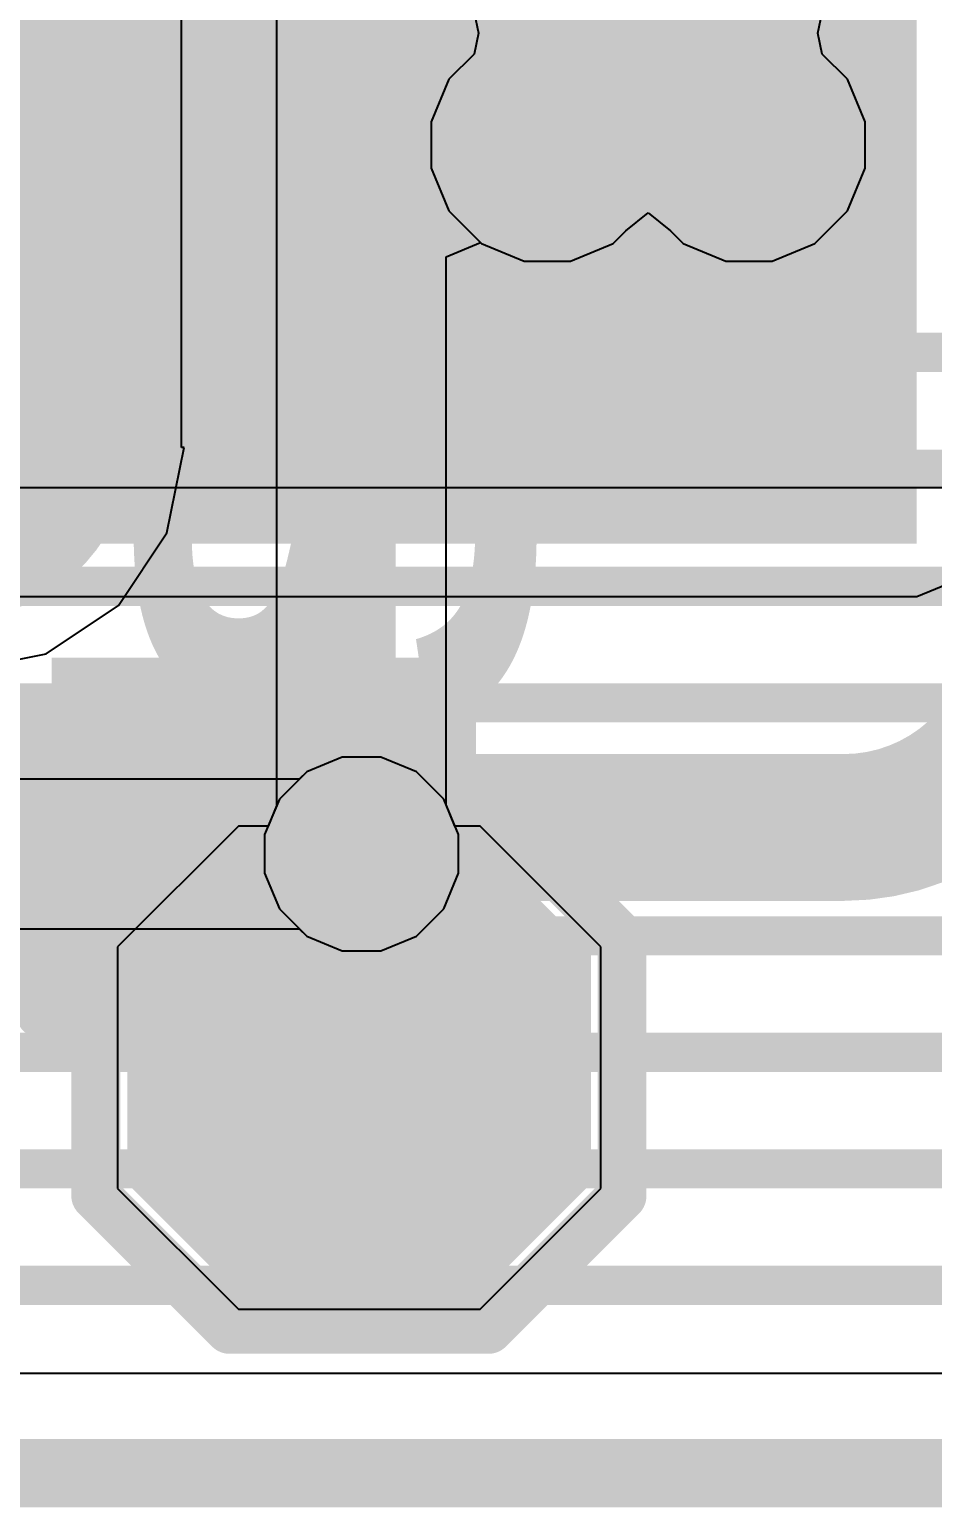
# Model space of a CAD drawing. Header units: inches. Extents: x -6 to 283, y -12 to 154.
# Drawn here: x 32.62 to 34.962, y -11.729 to -7.893 of the extents above; entities that cross this region are included whole.
import ezdxf

# ---------------------------------------------------------------- set-up
doc = ezdxf.new("R2010")
doc.units = ezdxf.units.IN
for name, color, linetype in [('Board Outline', 216, 'Continuous'), ('Bottom Layer', 5, 'Continuous'), ('Bottom Overlay', 54, 'Continuous'), ('Bottom Paste', 16, 'Continuous'), ('Bottom Solder', 6, 'Continuous'), ('Drill Drawing', 1, 'Continuous'), ('GND-1', 16, 'Continuous'), ('GND-2', 90, 'Continuous'), ('GND-3', 216, 'Continuous'), ('GND-4', 54, 'Continuous'), ('PWR-1', 156, 'Continuous'), ('PWR-2', 130, 'Continuous'), ('Signal L1', 76, 'Continuous'), ('Signal L2', 6, 'Continuous'), ('Top Layer', 1, 'Continuous'), ('Top Overlay', 2, 'Continuous'), ('Top Paste', 8, 'Continuous'), ('Top Solder', 216, 'Continuous'), ('Via Holes', 16, 'Continuous')]:
    doc.layers.add(name, color=color, linetype=linetype)
doc.styles.add('Arial Black_Bold', font='', dxfattribs={"height": 0.2})
doc.styles.get('Arial Black_Bold').set_extended_font_data('Arial Black', bold=True)

# ---------------------------------------------------------------- blocks, each defined once
blk = doc.blocks.new('T____________0_5___60')
at = {"layer": 'Top Layer'}
blk.add_hatch(color=1, dxfattribs=at).paths.add_polyline_path([(0.25, 0.5), (-0.25, 0.5), (-0.5, 0.25), (-0.5, -0.25), (-0.25, -0.5), (0.25, -0.5), (0.5, -0.25), (0.5, 0.25)])
at = {"layer": 'Top Paste'}
blk.add_hatch(color=8, dxfattribs=at).paths.add_polyline_path([(0.25, 0.5), (-0.25, 0.5), (-0.5, 0.25), (-0.5, -0.25), (-0.25, -0.5), (0.25, -0.5), (0.5, -0.25), (0.5, 0.25)])
at = {"layer": 'Top Solder'}
blk.add_hatch(color=216, dxfattribs=at).paths.add_polyline_path([(0.3008, 0.6016), (-0.3008, 0.6016), (-0.6016, 0.3008), (-0.6016, -0.3008), (-0.3008, -0.6016), (0.3008, -0.6016), (0.6016, -0.3008), (0.6016, 0.3008)])
at = {"layer": 'Top Overlay'}
for points in [[(-0.3355, 0.6795, 0.127, 0.127, 0), (-0.6819, 0.3332, 0.127, 0.127, 0)], [(0.3365, 0.6795, 0.127, 0.127, 0), (-0.3355, 0.6795, 0.127, 0.127, 0)], [(0.6836, 0.3324, 0.127, 0.127, 0), (0.3365, 0.6795, 0.127, 0.127, 0)], [(-0.6819, 0.3332, 0.127, 0.127, 0), (-0.6819, -0.3341, 0.127, 0.127, 0)], [(0.6836, 0.3324, 0.127, 0.127, 0), (0.6836, -0.3298, 0.127, 0.127, 0)], [(0.6836, -0.3298, 0.127, 0.127, 0), (0.3349, -0.6786, 0.127, 0.127, 0)], [(-0.3374, -0.6786, 0.127, 0.127, 0), (-0.6819, -0.3341, 0.127, 0.127, 0)], [(0.3349, -0.6786, 0.127, 0.127, 0), (-0.3374, -0.6786, 0.127, 0.127, 0)]]:
    blk.add_lwpolyline(points, format="xyseb", dxfattribs=at)
for points in [[(-0.3673, 0.6795, 0.0635, 0.0635, 1), (-0.3038, 0.6795, 0.0635, 0.0635, 1)], [(-0.3673, 0.6795, 0.0635, 0.0635, 1), (-0.3038, 0.6795, 0.0635, 0.0635, 1)], [(0.3047, 0.6795, 0.0635, 0.0635, 1), (0.3682, 0.6795, 0.0635, 0.0635, 1)], [(0.3047, 0.6795, 0.0635, 0.0635, 1), (0.3682, 0.6795, 0.0635, 0.0635, 1)], [(-0.7136, 0.3332, 0.0635, 0.0635, 1), (-0.6501, 0.3332, 0.0635, 0.0635, 1)], [(-0.7136, 0.3332, 0.0635, 0.0635, 1), (-0.6501, 0.3332, 0.0635, 0.0635, 1)], [(0.6519, 0.3324, 0.0635, 0.0635, 1), (0.7154, 0.3324, 0.0635, 0.0635, 1)], [(0.6519, 0.3324, 0.0635, 0.0635, 1), (0.7154, 0.3324, 0.0635, 0.0635, 1)], [(0.6519, -0.3298, 0.0635, 0.0635, 1), (0.7154, -0.3298, 0.0635, 0.0635, 1)], [(0.6519, -0.3298, 0.0635, 0.0635, 1), (0.7154, -0.3298, 0.0635, 0.0635, 1)], [(-0.7136, -0.3341, 0.0635, 0.0635, 1), (-0.6501, -0.3341, 0.0635, 0.0635, 1)], [(-0.7136, -0.3341, 0.0635, 0.0635, 1), (-0.6501, -0.3341, 0.0635, 0.0635, 1)], [(-0.3691, -0.6786, 0.0635, 0.0635, 1), (-0.3056, -0.6786, 0.0635, 0.0635, 1)], [(-0.3691, -0.6786, 0.0635, 0.0635, 1), (-0.3056, -0.6786, 0.0635, 0.0635, 1)], [(0.3031, -0.6786, 0.0635, 0.0635, 1), (0.3666, -0.6786, 0.0635, 0.0635, 1)], [(0.3031, -0.6786, 0.0635, 0.0635, 1), (0.3666, -0.6786, 0.0635, 0.0635, 1)]]:
    blk.add_lwpolyline(points, format="xyseb", close=True, dxfattribs=at)
blk = doc.blocks.new('C___0603_B_214')
at = {"layer": 'Bottom Layer'}
for points in [[(-1.143, -0.4445), (-1.143, 0.4445), (-0.381, 0.4445), (-0.381, -0.4445)], [(0.381, -0.4445), (0.381, 0.4445), (1.143, 0.4445), (1.143, -0.4445)]]:
    blk.add_hatch(color=5, dxfattribs=at).paths.add_polyline_path(points)
at = {"layer": 'Bottom Paste'}
for points in [[(-1.143, -0.4445), (-1.143, 0.4445), (-0.381, 0.4445), (-0.381, -0.4445)], [(0.381, -0.4445), (0.381, 0.4445), (1.143, 0.4445), (1.143, -0.4445)]]:
    blk.add_hatch(color=16, dxfattribs=at).paths.add_polyline_path(points)
at = {"layer": 'Bottom Solder'}
for points in [[(-1.203, -0.5045), (-1.203, 0.5045), (-0.321, 0.5045), (-0.321, -0.5045)], [(0.321, -0.5045), (0.321, 0.5045), (1.203, 0.5045), (1.203, -0.5045)]]:
    blk.add_hatch(color=6, dxfattribs=at).paths.add_polyline_path(points)
at = {"layer": 'Bottom Overlay'}
for points in [[(-1.2446, 0.5334, 0.127, 0.127, 0), (-1.2446, -0.5334, 0.127, 0.127, 0)], [(-1.2446, 0.5334, 0.127, 0.127, 0), (-0.4572, 0.5334, 0.127, 0.127, 0)], [(0.4572, 0.5334, 0.127, 0.127, 0), (1.2446, 0.5334, 0.127, 0.127, 0)], [(1.2446, 0.5334, 0.127, 0.127, 0), (1.2446, -0.5334, 0.127, 0.127, 0)], [(-1.2446, -0.5334, 0.127, 0.127, 0), (-0.4572, -0.5334, 0.127, 0.127, 0)], [(1.2446, -0.5334, 0.127, 0.127, 0), (0.4572, -0.5334, 0.127, 0.127, 0)]]:
    blk.add_lwpolyline(points, format="xyseb", dxfattribs=at)
for points in [[(-1.2764, 0.5334, 0.0635, 0.0635, 1), (-1.2129, 0.5334, 0.0635, 0.0635, 1)], [(-1.2764, 0.5334, 0.0635, 0.0635, 1), (-1.2129, 0.5334, 0.0635, 0.0635, 1)], [(-0.489, 0.5334, 0.0635, 0.0635, 1), (-0.4255, 0.5334, 0.0635, 0.0635, 1)], [(0.4254, 0.5334, 0.0635, 0.0635, 1), (0.4889, 0.5334, 0.0635, 0.0635, 1)], [(1.2128, 0.5334, 0.0635, 0.0635, 1), (1.2763, 0.5334, 0.0635, 0.0635, 1)], [(1.2128, 0.5334, 0.0635, 0.0635, 1), (1.2763, 0.5334, 0.0635, 0.0635, 1)], [(-1.2764, -0.5334, 0.0635, 0.0635, 1), (-1.2129, -0.5334, 0.0635, 0.0635, 1)], [(-1.2764, -0.5334, 0.0635, 0.0635, 1), (-1.2129, -0.5334, 0.0635, 0.0635, 1)], [(-0.489, -0.5334, 0.0635, 0.0635, 1), (-0.4255, -0.5334, 0.0635, 0.0635, 1)], [(0.4254, -0.5334, 0.0635, 0.0635, 1), (0.4889, -0.5334, 0.0635, 0.0635, 1)], [(1.2129, -0.5334, 0.0635, 0.0635, 1), (1.2764, -0.5334, 0.0635, 0.0635, 1)], [(1.2129, -0.5334, 0.0635, 0.0635, 1), (1.2764, -0.5334, 0.0635, 0.0635, 1)]]:
    blk.add_lwpolyline(points, format="xyseb", close=True, dxfattribs=at)

msp = doc.modelspace()

# ---------------------------------------------------------------- hatches: boundary and pattern name
at = {"layer": 'Bottom Layer'}
for points in [[(32.4478, -9.2275), (34.9217, -9.2275), (34.9217, -7.2555), (32.4478, -7.2555)], [(31.2137, -9.2275), (34.9217, -9.2275), (34.9217, -7.877), (31.2137, -7.877)]]:
    msp.add_hatch(color=5, dxfattribs=at).paths.add_polyline_path(points)
h = msp.add_hatch(color=5, dxfattribs=at)
edge = h.paths.add_edge_path()
edge.add_arc((33.9633, -8.1928), 0.2, 0, 360)
h = msp.add_hatch(color=5, dxfattribs=at)
edge = h.paths.add_edge_path()
edge.add_arc((34.4863, -8.1928), 0.2, 0, 360)
at = {"layer": 'GND-1'}
h = msp.add_hatch(color=16, dxfattribs=at)
edge = h.paths.add_edge_path()
edge.add_arc((33.9633, -8.1928), 0.2, 0, 360)
h = msp.add_hatch(color=16, dxfattribs=at)
edge = h.paths.add_edge_path()
edge.add_arc((34.4863, -8.1928), 0.2, 0, 360)
h = msp.add_hatch(color=16, dxfattribs=at)
edge = h.paths.add_edge_path()
edge.add_arc((33.4812, -10.0328), 0.15, 0, 360)
at = {"layer": 'GND-2'}
h = msp.add_hatch(color=90, dxfattribs=at)
edge = h.paths.add_edge_path()
edge.add_arc((33.9633, -8.1928), 0.2, 0, 360)
h = msp.add_hatch(color=90, dxfattribs=at)
edge = h.paths.add_edge_path()
edge.add_arc((34.4863, -8.1928), 0.2, 0, 360)
at = {"layer": 'GND-3'}
h = msp.add_hatch(color=216, dxfattribs=at)
edge = h.paths.add_edge_path()
edge.add_arc((33.9633, -8.1928), 0.2, 0, 360)
h = msp.add_hatch(color=216, dxfattribs=at)
edge = h.paths.add_edge_path()
edge.add_arc((34.4863, -8.1928), 0.2, 0, 360)
at = {"layer": 'GND-4'}
h = msp.add_hatch(color=54, dxfattribs=at)
edge = h.paths.add_edge_path()
edge.add_arc((33.9633, -8.1928), 0.2, 0, 360)
h = msp.add_hatch(color=54, dxfattribs=at)
edge = h.paths.add_edge_path()
edge.add_arc((34.4863, -8.1928), 0.2, 0, 360)
at = {"layer": 'PWR-1'}
h = msp.add_hatch(color=156, dxfattribs=at)
edge = h.paths.add_edge_path()
edge.add_arc((33.9633, -8.1928), 0.2, 0, 360)
h = msp.add_hatch(color=156, dxfattribs=at)
edge = h.paths.add_edge_path()
edge.add_arc((34.4863, -8.1928), 0.2, 0, 360)
at = {"layer": 'PWR-2'}
h = msp.add_hatch(color=130, dxfattribs=at)
edge = h.paths.add_edge_path()
edge.add_arc((33.9633, -8.1928), 0.2, 0, 360)
h = msp.add_hatch(color=130, dxfattribs=at)
edge = h.paths.add_edge_path()
edge.add_arc((34.4863, -8.1928), 0.2, 0, 360)
at = {"layer": 'Signal L1'}
h = msp.add_hatch(color=76, dxfattribs=at)
edge = h.paths.add_edge_path()
edge.add_arc((33.9633, -8.1928), 0.2, 0, 360)
h = msp.add_hatch(color=76, dxfattribs=at)
edge = h.paths.add_edge_path()
edge.add_arc((34.4863, -8.1928), 0.2, 0, 360)
h = msp.add_hatch(color=76, dxfattribs=at)
edge = h.paths.add_edge_path()
edge.add_arc((33.4812, -10.0328), 0.15, 0, 360)
at = {"layer": 'Signal L2'}
h = msp.add_hatch(color=6, dxfattribs=at)
edge = h.paths.add_edge_path()
edge.add_arc((33.9633, -8.1928), 0.2, 0, 360)
h = msp.add_hatch(color=6, dxfattribs=at)
edge = h.paths.add_edge_path()
edge.add_arc((34.4863, -8.1928), 0.2, 0, 360)
at = {"layer": 'Top Layer'}
h = msp.add_hatch(color=1, dxfattribs=at)
edge = h.paths.add_edge_path()
edge.add_arc((33.9633, -8.1928), 0.2, 0, 360)
h = msp.add_hatch(color=1, dxfattribs=at)
edge = h.paths.add_edge_path()
edge.add_arc((34.4863, -8.1928), 0.2, 0, 360)
h = msp.add_hatch(color=1, dxfattribs=at)
edge = h.paths.add_edge_path()
edge.add_arc((33.4812, -10.0328), 0.15, 0, 360)
at = {"layer": 'Via Holes'}
h = msp.add_hatch(color=7, dxfattribs=at)
edge = h.paths.add_edge_path()
edge.add_arc((33.9633, -8.1928), 0.1, 0, 360)
h = msp.add_hatch(color=7, dxfattribs=at)
edge = h.paths.add_edge_path()
edge.add_arc((34.4863, -8.1928), 0.1, 0, 360)
h = msp.add_hatch(color=7, dxfattribs=at)
edge = h.paths.add_edge_path()
edge.add_arc((33.4812, -10.0328), 0.075, 0, 360)

# ---------------------------------------------------------------- linework, layer by layer
at = {"layer": 'Board Outline'}
msp.add_lwpolyline([(12.0364, -11.6401, 0.1778, 0.1778, 0), (75.4223, -11.6401, 0.1778, 0.1778, 0)], format="xyseb", dxfattribs=at)
at = {"layer": 'Bottom Layer'}
for p, q in [((34.9217, -9.365), (35.0189, -9.3247)), ((31.2137, -9.365), (34.9217, -9.365)), ((35.9919, -11.3812), (26.7717, -11.3812))]:
    msp.add_line(p, q, dxfattribs=at)
for points in [[(35.2483, -9.4484, 0.381, 0.381, -0.414214), (34.7326, -9.9641, 0.381, 0.381, 0)], [(28.623, -9.9133, 0.381, 0.381, 0), (33.1306, -9.9133, 0.381, 0.381, 0)], [(33.1306, -9.9133, 0.381, 0.381, 0), (33.1814, -9.9641, 0.381, 0.381, 0)], [(33.1814, -9.9641, 0.381, 0.381, 0), (34.7326, -9.9641, 0.381, 0.381, 0)]]:
    msp.add_lwpolyline(points, format="xyseb", dxfattribs=at)
for points in [[(33.0354, -9.9133, 0.1905, 0.1905, 1), (33.2259, -9.9133, 0.1905, 0.1905, 1)], [(33.0354, -9.9133, 0.1905, 0.1905, 1), (33.2259, -9.9133, 0.1905, 0.1905, 1)], [(33.0862, -9.9641, 0.1905, 0.1905, 1), (33.2767, -9.9641, 0.1905, 0.1905, 1)], [(33.0862, -9.9641, 0.1905, 0.1905, 1), (33.2767, -9.9641, 0.1905, 0.1905, 1)], [(34.6373, -9.9641, 0.1905, 0.1905, 1), (34.8278, -9.9641, 0.1905, 0.1905, 1)], [(34.6373, -9.9641, 0.1905, 0.1905, 1), (34.8278, -9.9641, 0.1905, 0.1905, 1)]]:
    msp.add_lwpolyline(points, format="xyseb", close=True, dxfattribs=at)
at = {"layer": 'Drill Drawing'}
for points in [[(33.7093, -7.9388, 0.0508, 0.0508, 0), (34.2173, -7.9388, 0.0508, 0.0508, 0)], [(33.7093, -8.4468, 0.0508, 0.0508, 0), (33.7093, -7.9388, 0.0508, 0.0508, 0)], [(34.2173, -8.4468, 0.0508, 0.0508, 0), (34.2173, -7.9388, 0.0508, 0.0508, 0)], [(34.2323, -7.9388, 0.0508, 0.0508, 0), (34.7403, -7.9388, 0.0508, 0.0508, 0)], [(34.2323, -8.4468, 0.0508, 0.0508, 0), (34.2323, -7.9388, 0.0508, 0.0508, 0)], [(34.7403, -8.4468, 0.0508, 0.0508, 0), (34.7403, -7.9388, 0.0508, 0.0508, 0)], [(33.7093, -8.4468, 0.0508, 0.0508, 0), (34.2173, -8.4468, 0.0508, 0.0508, 0)], [(34.2323, -8.4468, 0.0508, 0.0508, 0), (34.7403, -8.4468, 0.0508, 0.0508, 0)], [(33.2272, -9.7788, 0.0508, 0.0508, 0), (33.7352, -9.7788, 0.0508, 0.0508, 0)], [(33.2272, -9.7788, 0.0508, 0.0508, 0), (33.4812, -10.2868, 0.0508, 0.0508, 0)], [(33.4812, -10.2868, 0.0508, 0.0508, 0), (33.7352, -9.7788, 0.0508, 0.0508, 0)]]:
    msp.add_lwpolyline(points, format="xyseb", dxfattribs=at)
for points in [[(33.6966, -7.9388, 0.0254, 0.0254, 1), (33.722, -7.9388, 0.0254, 0.0254, 1)], [(33.6966, -7.9388, 0.0254, 0.0254, 1), (33.722, -7.9388, 0.0254, 0.0254, 1)], [(34.2046, -7.9388, 0.0254, 0.0254, 1), (34.23, -7.9388, 0.0254, 0.0254, 1)], [(34.2046, -7.9388, 0.0254, 0.0254, 1), (34.23, -7.9388, 0.0254, 0.0254, 1)], [(34.2196, -7.9388, 0.0254, 0.0254, 1), (34.245, -7.9388, 0.0254, 0.0254, 1)], [(34.2196, -7.9388, 0.0254, 0.0254, 1), (34.245, -7.9388, 0.0254, 0.0254, 1)], [(34.7276, -7.9388, 0.0254, 0.0254, 1), (34.753, -7.9388, 0.0254, 0.0254, 1)], [(34.7276, -7.9388, 0.0254, 0.0254, 1), (34.753, -7.9388, 0.0254, 0.0254, 1)], [(33.6966, -8.4468, 0.0254, 0.0254, 1), (33.722, -8.4468, 0.0254, 0.0254, 1)], [(33.6966, -8.4468, 0.0254, 0.0254, 1), (33.722, -8.4468, 0.0254, 0.0254, 1)], [(34.2046, -8.4468, 0.0254, 0.0254, 1), (34.23, -8.4468, 0.0254, 0.0254, 1)], [(34.2046, -8.4468, 0.0254, 0.0254, 1), (34.23, -8.4468, 0.0254, 0.0254, 1)], [(34.2196, -8.4468, 0.0254, 0.0254, 1), (34.245, -8.4468, 0.0254, 0.0254, 1)], [(34.2196, -8.4468, 0.0254, 0.0254, 1), (34.245, -8.4468, 0.0254, 0.0254, 1)], [(34.7276, -8.4468, 0.0254, 0.0254, 1), (34.753, -8.4468, 0.0254, 0.0254, 1)], [(34.7276, -8.4468, 0.0254, 0.0254, 1), (34.753, -8.4468, 0.0254, 0.0254, 1)], [(33.2145, -9.7788, 0.0254, 0.0254, 1), (33.2399, -9.7788, 0.0254, 0.0254, 1)], [(33.2145, -9.7788, 0.0254, 0.0254, 1), (33.2399, -9.7788, 0.0254, 0.0254, 1)], [(33.7225, -9.7788, 0.0254, 0.0254, 1), (33.7479, -9.7788, 0.0254, 0.0254, 1)], [(33.7225, -9.7788, 0.0254, 0.0254, 1), (33.7479, -9.7788, 0.0254, 0.0254, 1)], [(33.4685, -10.2868, 0.0254, 0.0254, 1), (33.4939, -10.2868, 0.0254, 0.0254, 1)], [(33.4685, -10.2868, 0.0254, 0.0254, 1), (33.4939, -10.2868, 0.0254, 0.0254, 1)]]:
    msp.add_lwpolyline(points, format="xyseb", close=True, dxfattribs=at)
at = {"layer": 'GND-1'}
for p, q in [((33.773, -7.8489), (33.7848, -7.9027)), ((34.6647, -7.9027), (34.6766, -7.8489)), ((33.7848, -7.9027), (33.773, -7.9565)), ((34.6766, -7.9565), (34.6647, -7.9027)), ((33.773, -7.9565), (33.7076, -8.0219)), ((34.742, -8.0219), (34.6766, -7.9565)), ((33.7076, -8.0219), (33.6617, -8.1328)), ((34.7879, -8.1328), (34.742, -8.0219)), ((33.6617, -8.1328), (33.6617, -8.2528)), ((34.7879, -8.2528), (34.7879, -8.1328)), ((33.6617, -8.2528), (33.7076, -8.3636)), ((34.742, -8.3636), (34.7879, -8.2528)), ((33.7076, -8.3636), (33.7924, -8.4485)), ((34.1667, -8.4159), (34.2248, -8.3684)), ((34.2248, -8.3684), (34.2829, -8.4159)), ((34.6572, -8.4485), (34.742, -8.3636)), ((34.1341, -8.4485), (34.1667, -8.4159)), ((34.2829, -8.4159), (34.3155, -8.4485)), ((33.7924, -8.4485), (33.9033, -8.4944)), ((34.0233, -8.4944), (34.1341, -8.4485)), ((34.3155, -8.4485), (34.4263, -8.4944)), ((34.5463, -8.4944), (34.6572, -8.4485)), ((33.9033, -8.4944), (34.0233, -8.4944)), ((34.4263, -8.4944), (34.5463, -8.4944)), ((33.4312, -9.7812), (33.3387, -9.8195)), ((33.5313, -9.7812), (33.4312, -9.7812)), ((33.6237, -9.8195), (33.5313, -9.7812)), ((33.3387, -9.8195), (33.2679, -9.8903)), ((33.6945, -9.8903), (33.6237, -9.8195)), ((33.2679, -9.8903), (33.2296, -9.9827)), ((33.7328, -9.9827), (33.6945, -9.8903)), ((33.2296, -9.9827), (33.2296, -10.0828)), ((33.7328, -10.0828), (33.7328, -9.9827)), ((33.2296, -10.0828), (33.2679, -10.1753)), ((33.6945, -10.1753), (33.7328, -10.0828)), ((33.2679, -10.1753), (33.3387, -10.2461)), ((33.6237, -10.2461), (33.6945, -10.1753)), ((33.3387, -10.2461), (33.4312, -10.2844)), ((33.5313, -10.2844), (33.6237, -10.2461)), ((33.4312, -10.2844), (33.5313, -10.2844)), ((35.9919, -11.3812), (12.0364, -11.3812))]:
    msp.add_line(p, q, dxfattribs=at)
at = {"layer": 'GND-2'}
for p, q in [((33.773, -7.8489), (33.7848, -7.9027)), ((34.6647, -7.9027), (34.6766, -7.8489)), ((33.7848, -7.9027), (33.773, -7.9565)), ((34.6766, -7.9565), (34.6647, -7.9027)), ((33.773, -7.9565), (33.7076, -8.0219)), ((34.742, -8.0219), (34.6766, -7.9565)), ((33.7076, -8.0219), (33.6617, -8.1328)), ((34.7879, -8.1328), (34.742, -8.0219)), ((33.6617, -8.1328), (33.6617, -8.2528)), ((34.7879, -8.2528), (34.7879, -8.1328)), ((33.6617, -8.2528), (33.7076, -8.3636)), ((34.742, -8.3636), (34.7879, -8.2528)), ((33.7076, -8.3636), (33.7924, -8.4485)), ((34.1667, -8.4159), (34.2248, -8.3684)), ((34.2248, -8.3684), (34.2829, -8.4159)), ((34.6572, -8.4485), (34.742, -8.3636)), ((34.1341, -8.4485), (34.1667, -8.4159)), ((34.2829, -8.4159), (34.3155, -8.4485)), ((33.7924, -8.4485), (33.9033, -8.4944)), ((34.0233, -8.4944), (34.1341, -8.4485)), ((34.3155, -8.4485), (34.4263, -8.4944)), ((34.5463, -8.4944), (34.6572, -8.4485)), ((33.9033, -8.4944), (34.0233, -8.4944)), ((34.4263, -8.4944), (34.5463, -8.4944)), ((35.9919, -11.3812), (12.0364, -11.3812))]:
    msp.add_line(p, q, dxfattribs=at)
at = {"layer": 'GND-3'}
for p, q in [((33.773, -7.8489), (33.7848, -7.9027)), ((34.6647, -7.9027), (34.6766, -7.8489)), ((33.7848, -7.9027), (33.773, -7.9565)), ((34.6766, -7.9565), (34.6647, -7.9027)), ((33.773, -7.9565), (33.7076, -8.0219)), ((34.742, -8.0219), (34.6766, -7.9565)), ((33.7076, -8.0219), (33.6617, -8.1328)), ((34.7879, -8.1328), (34.742, -8.0219)), ((33.6617, -8.1328), (33.6617, -8.2528)), ((34.7879, -8.2528), (34.7879, -8.1328)), ((33.6617, -8.2528), (33.7076, -8.3636)), ((34.742, -8.3636), (34.7879, -8.2528)), ((33.7076, -8.3636), (33.7924, -8.4485)), ((34.1667, -8.4159), (34.2248, -8.3684)), ((34.2248, -8.3684), (34.2829, -8.4159)), ((34.6572, -8.4485), (34.742, -8.3636)), ((34.1341, -8.4485), (34.1667, -8.4159)), ((34.2829, -8.4159), (34.3155, -8.4485)), ((33.7924, -8.4485), (33.9033, -8.4944)), ((34.0233, -8.4944), (34.1341, -8.4485)), ((34.3155, -8.4485), (34.4263, -8.4944)), ((34.5463, -8.4944), (34.6572, -8.4485)), ((33.9033, -8.4944), (34.0233, -8.4944)), ((34.4263, -8.4944), (34.5463, -8.4944)), ((35.9919, -11.3812), (12.0364, -11.3812))]:
    msp.add_line(p, q, dxfattribs=at)
at = {"layer": 'GND-4'}
for p, q in [((33.773, -7.8489), (33.7848, -7.9027)), ((34.6647, -7.9027), (34.6766, -7.8489)), ((33.7848, -7.9027), (33.773, -7.9565)), ((34.6766, -7.9565), (34.6647, -7.9027)), ((33.773, -7.9565), (33.7076, -8.0219)), ((34.742, -8.0219), (34.6766, -7.9565)), ((33.7076, -8.0219), (33.6617, -8.1328)), ((34.7879, -8.1328), (34.742, -8.0219)), ((33.6617, -8.1328), (33.6617, -8.2528)), ((34.7879, -8.2528), (34.7879, -8.1328)), ((33.6617, -8.2528), (33.7076, -8.3636)), ((34.742, -8.3636), (34.7879, -8.2528)), ((33.7076, -8.3636), (33.7924, -8.4485)), ((34.1667, -8.4159), (34.2248, -8.3684)), ((34.2248, -8.3684), (34.2829, -8.4159)), ((34.6572, -8.4485), (34.742, -8.3636)), ((34.1341, -8.4485), (34.1667, -8.4159)), ((34.2829, -8.4159), (34.3155, -8.4485)), ((33.7924, -8.4485), (33.9033, -8.4944)), ((34.0233, -8.4944), (34.1341, -8.4485)), ((34.3155, -8.4485), (34.4263, -8.4944)), ((34.5463, -8.4944), (34.6572, -8.4485)), ((33.9033, -8.4944), (34.0233, -8.4944)), ((34.4263, -8.4944), (34.5463, -8.4944)), ((35.9919, -11.3812), (12.0364, -11.3812))]:
    msp.add_line(p, q, dxfattribs=at)
at = {"layer": 'PWR-1'}
for p, q in [((33.773, -7.8489), (33.7848, -7.9027)), ((34.6647, -7.9027), (34.6766, -7.8489)), ((33.7848, -7.9027), (33.773, -7.9565)), ((34.6766, -7.9565), (34.6647, -7.9027)), ((33.773, -7.9565), (33.7076, -8.0219)), ((34.742, -8.0219), (34.6766, -7.9565)), ((33.7076, -8.0219), (33.6617, -8.1328)), ((34.7879, -8.1328), (34.742, -8.0219)), ((33.6617, -8.1328), (33.6617, -8.2528)), ((34.7879, -8.2528), (34.7879, -8.1328)), ((33.6617, -8.2528), (33.7076, -8.3636)), ((34.742, -8.3636), (34.7879, -8.2528)), ((33.7076, -8.3636), (33.7924, -8.4485)), ((34.1667, -8.4159), (34.2248, -8.3684)), ((34.2248, -8.3684), (34.2829, -8.4159)), ((34.6572, -8.4485), (34.742, -8.3636)), ((34.1341, -8.4485), (34.1667, -8.4159)), ((34.2829, -8.4159), (34.3155, -8.4485)), ((33.7924, -8.4485), (33.9033, -8.4944)), ((34.0233, -8.4944), (34.1341, -8.4485)), ((34.3155, -8.4485), (34.4263, -8.4944)), ((34.5463, -8.4944), (34.6572, -8.4485)), ((33.9033, -8.4944), (34.0233, -8.4944)), ((34.4263, -8.4944), (34.5463, -8.4944)), ((35.9919, -11.3812), (12.0364, -11.3812))]:
    msp.add_line(p, q, dxfattribs=at)
at = {"layer": 'PWR-2'}
msp.add_line((35.9919, -11.3812), (12.0364, -11.3812), dxfattribs=at)
at = {"layer": 'Signal L1'}
for p, q in [((31.7271, -9.0814), (35.642, -9.0814)), ((33.4312, -9.7812), (33.3387, -9.8195)), ((33.5313, -9.7812), (33.4312, -9.7812)), ((33.6237, -9.8195), (33.5313, -9.7812)), ((33.3387, -9.8195), (33.3196, -9.8386)), ((33.6945, -9.8903), (33.6237, -9.8195)), ((33.3196, -9.8386), (32.3681, -9.8386)), ((33.7328, -9.9827), (33.6945, -9.8903)), ((33.7328, -10.0828), (33.7328, -9.9827)), ((33.6945, -10.1753), (33.7328, -10.0828)), ((33.6237, -10.2461), (33.6945, -10.1753)), ((32.2876, -10.227), (33.3196, -10.227)), ((33.3196, -10.227), (33.3387, -10.2461)), ((33.3387, -10.2461), (33.4312, -10.2844)), ((33.5313, -10.2844), (33.6237, -10.2461)), ((33.4312, -10.2844), (33.5313, -10.2844)), ((35.9919, -11.3812), (12.0364, -11.3812))]:
    msp.add_line(p, q, dxfattribs=at)
for points in [[(33.0684, -7.5977, 0.0889, 0.0889, -0.414021), (32.6894, -7.9765, 0.0889, 0.0889, 0)], [(33.3605, -7.598, 0.0889, 0.0889, -0.413986), (32.6894, -8.2686, 0.0889, 0.0889, 0)], [(32.448, -7.9765, 0.0889, 0.0889, 0), (32.6894, -7.9765, 0.0889, 0.0889, 0)], [(28.8182, -8.2686, 0.0889, 0.0889, 0), (32.6894, -8.2686, 0.0889, 0.0889, 0)], [(32.2876, -10.0328, 0.127, 0.127, 0), (33.4812, -10.0328, 0.127, 0.127, 0)]]:
    msp.add_lwpolyline(points, format="xyseb", dxfattribs=at)
for points in [[(32.6671, -7.9765, 0.0445, 0.0445, 1), (32.7116, -7.9765, 0.0445, 0.0445, 1)], [(32.6671, -7.9765, 0.0445, 0.0445, 1), (32.7116, -7.9765, 0.0445, 0.0445, 1)], [(32.6671, -8.2686, 0.0445, 0.0445, 1), (32.7116, -8.2686, 0.0445, 0.0445, 1)], [(32.6671, -8.2686, 0.0445, 0.0445, 1), (32.7116, -8.2686, 0.0445, 0.0445, 1)], [(33.4495, -10.0328, 0.0635, 0.0635, 1), (33.513, -10.0328, 0.0635, 0.0635, 1)]]:
    msp.add_lwpolyline(points, format="xyseb", close=True, dxfattribs=at)
at = {"layer": 'Signal L2'}
for points in [[(30.8368, -8.7307, 0.1016, 0.1016, 0), (36.2452, -8.7307, 0.1016, 0.1016, 0)], [(30.7111, -9.0343, 0.1016, 0.1016, 0), (35.8948, -9.0343, 0.1016, 0.1016, 0)], [(30.5852, -9.3383, 0.1016, 0.1016, 0), (36.2449, -9.3383, 0.1016, 0.1016, 0)], [(30.4599, -9.6407, 0.1016, 0.1016, 0), (35.8936, -9.6407, 0.1016, 0.1016, 0)], [(30.3346, -9.9431, 0.1016, 0.1016, 0), (36.2449, -9.9431, 0.1016, 0.1016, 0)], [(30.2094, -10.2455, 0.1016, 0.1016, 0), (35.8936, -10.2455, 0.1016, 0.1016, 0)], [(30.0841, -10.5479, 0.1016, 0.1016, 0), (36.2449, -10.5479, 0.1016, 0.1016, 0)], [(29.9589, -10.8503, 0.1016, 0.1016, 0), (35.8936, -10.8503, 0.1016, 0.1016, 0)], [(29.8875, -11.1527, 0.1016, 0.1016, 0), (36.2449, -11.1527, 0.1016, 0.1016, 0)]]:
    msp.add_lwpolyline(points, format="xyseb", dxfattribs=at)
at = {"layer": 'Top Layer'}
for p, q in [((33.0135, -8.9776), (33.0135, -6.7543)), ((33.2606, -7.284), (33.2606, -9.908)), ((34.6647, -7.9027), (34.6766, -7.8489)), ((34.6766, -7.9565), (34.6647, -7.9027)), ((34.742, -8.0219), (34.6766, -7.9565)), ((34.7879, -8.1328), (34.742, -8.0219)), ((34.7879, -8.2528), (34.7879, -8.1328)), ((34.742, -8.3636), (34.7879, -8.2528)), ((34.1667, -8.4159), (34.2248, -8.3684)), ((34.2248, -8.3684), (34.2829, -8.4159)), ((34.6572, -8.4485), (34.742, -8.3636)), ((34.1341, -8.4485), (34.1667, -8.4159)), ((34.2829, -8.4159), (34.3155, -8.4485)), ((33.7009, -8.4826), (33.7898, -8.4458)), ((33.7898, -8.4458), (33.7924, -8.4485)), ((33.7924, -8.4485), (33.9033, -8.4944)), ((34.0233, -8.4944), (34.1341, -8.4485)), ((34.3155, -8.4485), (34.4263, -8.4944)), ((34.5463, -8.4944), (34.6572, -8.4485)), ((33.7009, -9.9056), (33.7009, -8.4826)), ((33.9033, -8.4944), (34.0233, -8.4944)), ((34.4263, -8.4944), (34.5463, -8.4944)), ((32.9762, -9.1995), (33.0204, -8.9776)), ((33.0204, -8.9776), (33.0135, -8.9776)), ((32.8506, -9.3876), (32.9762, -9.1995)), ((32.6625, -9.5133), (32.8506, -9.3876)), ((32.4406, -9.5574), (32.6625, -9.5133)), ((33.2606, -9.908), (33.2389, -9.9603)), ((33.7235, -9.9603), (33.7009, -9.9056)), ((33.1615, -9.9603), (32.848, -10.2738)), ((33.2389, -9.9603), (33.1615, -9.9603)), ((33.7885, -9.9603), (33.7235, -9.9603)), ((34.102, -10.2738), (33.7885, -9.9603)), ((32.848, -10.2738), (32.848, -10.9008)), ((34.102, -10.9008), (34.102, -10.2738)), ((32.848, -10.9008), (33.1615, -11.2143)), ((33.7885, -11.2143), (34.102, -10.9008)), ((33.1615, -11.2143), (33.7885, -11.2143)), ((35.9919, -11.3812), (15.2733, -11.3812))]:
    msp.add_line(p, q, dxfattribs=at)
for points in [[(32.7933, -8.9776, 0.1778, 0.1778, 0), (32.7933, -6.7543, 0.1778, 0.1778, 0)], [(33.4807, -10.0146, 0.1778, 0.1778, 0), (33.4807, -7.284, 0.1778, 0.1778, 0)], [(32.7933, -8.9776, 0.1778, 0.1778, -0.414214), (32.4406, -9.3304, 0.1778, 0.1778, 0)]]:
    msp.add_lwpolyline(points, format="xyseb", dxfattribs=at)
for points in [[(32.7489, -8.9776, 0.0889, 0.0889, 1), (32.8378, -8.9776, 0.0889, 0.0889, 1)], [(32.7489, -8.9776, 0.0889, 0.0889, 1), (32.8378, -8.9776, 0.0889, 0.0889, 1)], [(33.4363, -10.0146, 0.0889, 0.0889, 1), (33.5252, -10.0146, 0.0889, 0.0889, 1)]]:
    msp.add_lwpolyline(points, format="xyseb", close=True, dxfattribs=at)

# ---------------------------------------------------------------- block references
for name, p, rotation in [('C___0603_B_214', (33.1814, -9.2021), 90), ('T____________0_5___60', (33.475, -10.5873), 180)]:
    msp.add_blockref(name, p, dxfattribs=dict(rotation=rotation))

# ---------------------------------------------------------------- texts
at = {"layer": 'Top Overlay', "style": 'Arial Black_Bold'}
msp.add_text('SCL', height=1.016, rotation=90, dxfattribs=at).set_placement((33.9209, -9.7482))

doc.saveas('drawing.dxf')
